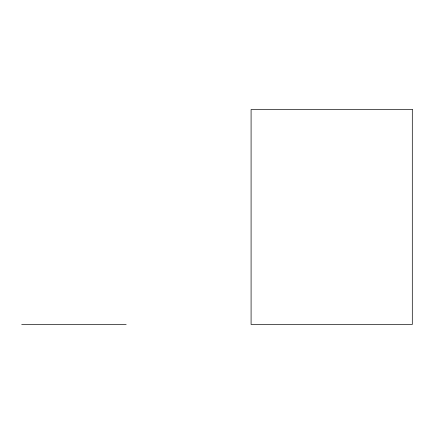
<?xml version="1.0" encoding="UTF-8"?>
<svg xmlns="http://www.w3.org/2000/svg" width="434" height="434" viewBox="0 0 434 434"><rect width="100%" height="100%" fill="white"/><g stroke="black" fill="none" stroke-linecap="round" stroke-linejoin="round"><path stroke-width="0.65" d="M21.7 324.475L126.175 324.475M412.3 109.525L251.085 109.525L251.085 324.475L412.3 324.475L412.3 109.525"/></g></svg>
